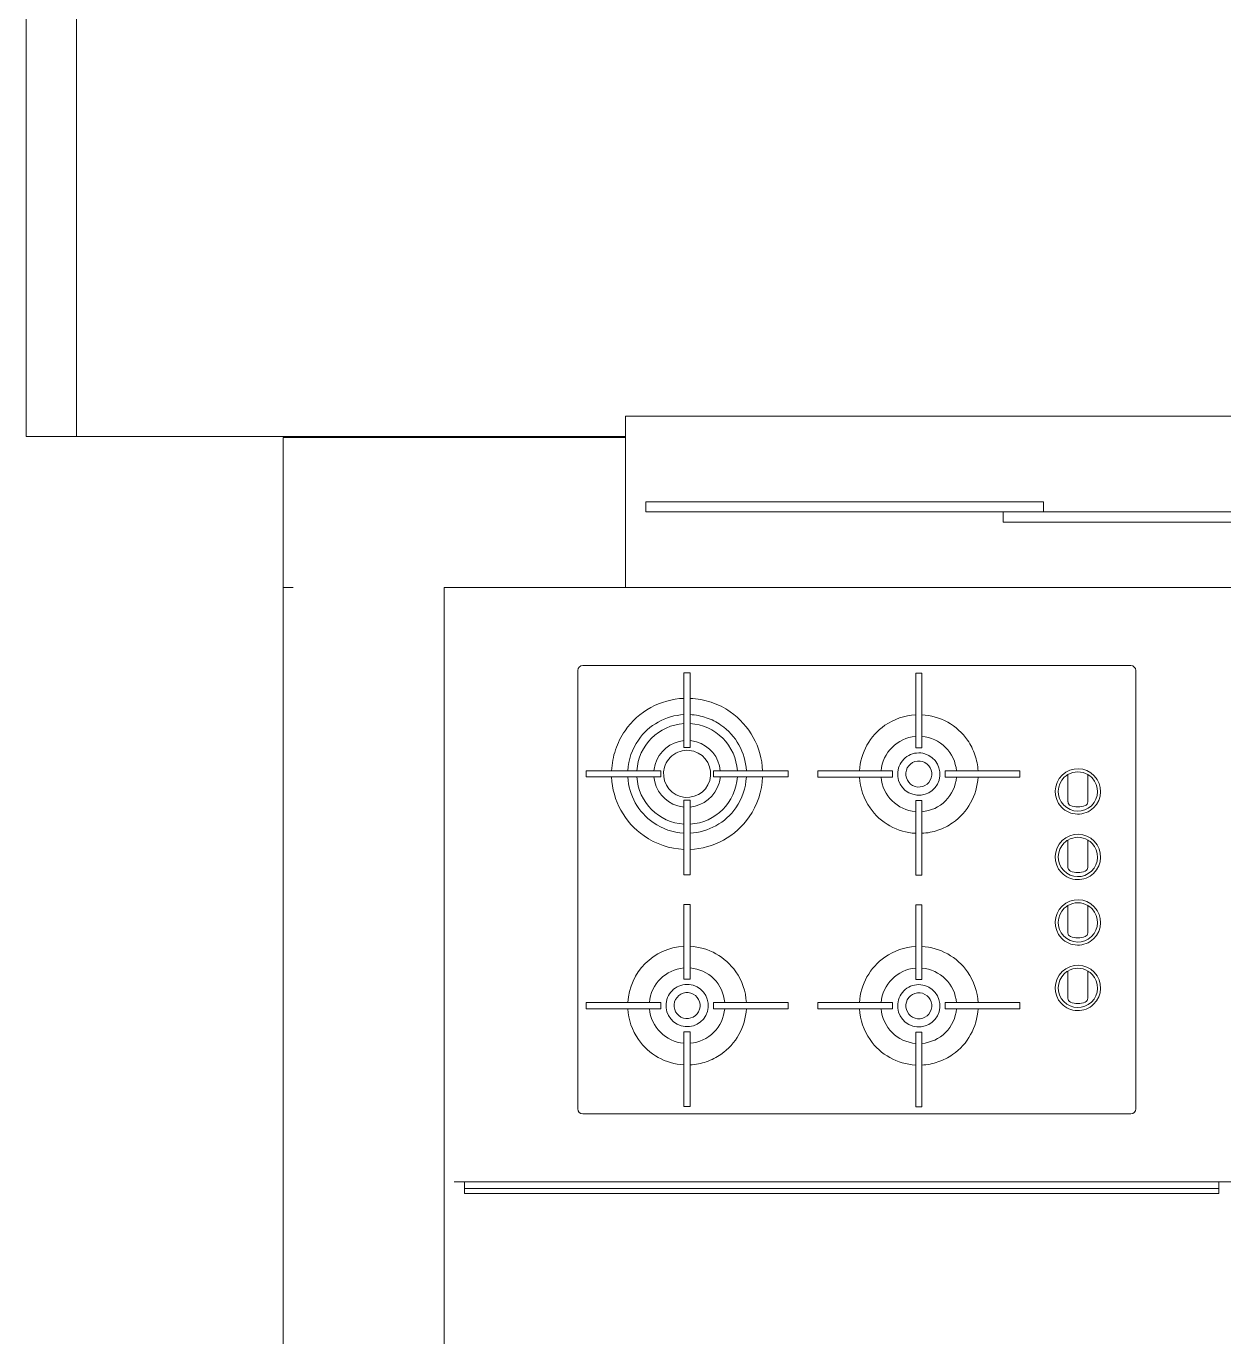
# Model space of a CAD drawing. Header units: millimetres. Extents: x 565.4 to 596.6, y 239.2 to 280.8.
# Drawn here: x 569.47 to 570.659, y 264.917 to 266.218 of the extents above; entities that cross this region are included whole.
import ezdxf

# ---------------------------------------------------------------- set-up
doc = ezdxf.new("R2010")
doc.units = ezdxf.units.MM
doc.header["$LTSCALE"] = 75
for name, color, linetype, lineweight in [('A Arquitetura LRZ', 252, 'Continuous', 9), ('A Esquadrias LRZ', 252, 'Continuous', 9), ('A Mobiliário LRZ', 253, 'Continuous', 9)]:
    doc.layers.add(name, color=color, linetype=linetype, lineweight=lineweight)

msp = doc.modelspace()

# ---------------------------------------------------------------- linework, layer by layer
at = {"layer": 'A Arquitetura LRZ'}
for p, q in [((570.0648, 265.8094), (569.7248, 265.8094)), ((569.7248, 263.3346), (569.7248, 265.8094)), ((570.0648, 265.8104), (569.7348, 265.8104)), ((569.7248, 265.6604), (569.7348, 265.6604)), ((569.8848, 265.6604), (570.0648, 265.6604)), ((569.8848, 263.6604), (569.8848, 265.6604))]:
    msp.add_line(p, q, dxfattribs=at)
at = {"layer": 'A Esquadrias LRZ'}
for p, q in [((569.4698, 270.5604), (569.4698, 265.8104)), ((569.5198, 265.8104), (569.5198, 270.5104)), ((571.6048, 265.8304), (570.0648, 265.8304)), ((570.0648, 265.8304), (570.0648, 265.6604)), ((569.7348, 265.8104), (569.4698, 265.8104)), ((570.0848, 265.7454), (570.4798, 265.7454)), ((570.0848, 265.7354), (570.0848, 265.7454)), ((570.4798, 265.7454), (570.4798, 265.7354)), ((570.4798, 265.7354), (570.0848, 265.7354)), ((570.4398, 265.7354), (570.8348, 265.7354)), ((570.4398, 265.7254), (570.4398, 265.7354)), ((570.8348, 265.7254), (570.4398, 265.7254)), ((570.0648, 265.6604), (571.6048, 265.6604))]:
    msp.add_line(p, q, dxfattribs=at)
at = {"layer": 'A Mobiliário LRZ'}
for p, q in [((570.5663, 265.583), (570.0223, 265.583)), ((570.0173, 265.578), (570.0173, 265.143)), ((570.1228, 265.5757), (570.1228, 265.5504)), ((570.129, 265.5757), (570.1228, 265.5757)), ((570.1228, 265.5504), (570.1228, 265.5757)), ((570.1228, 265.5757), (570.129, 265.5757)), ((570.129, 265.5582), (570.129, 265.5757)), ((570.129, 265.5757), (570.129, 265.5582)), ((570.359, 265.5755), (570.3528, 265.5755)), ((570.3528, 265.5755), (570.3528, 265.558)), ((570.3528, 265.558), (570.3528, 265.5755)), ((570.3528, 265.5755), (570.359, 265.5755)), ((570.359, 265.5341), (570.359, 265.5755)), ((570.359, 265.5755), (570.359, 265.5341)), ((570.5713, 265.143), (570.5713, 265.578)), ((570.129, 265.5504), (570.129, 265.5582)), ((570.129, 265.5582), (570.129, 265.5504)), ((570.3528, 265.558), (570.3528, 265.5341)), ((570.3528, 265.5341), (570.3528, 265.558)), ((570.1228, 265.5343), (570.1228, 265.5504)), ((570.1228, 265.5504), (570.1228, 265.5343)), ((570.129, 265.5504), (570.129, 265.5343)), ((570.129, 265.5343), (570.129, 265.5504)), ((570.1228, 265.5254), (570.1228, 265.5343)), ((570.1228, 265.5343), (570.1228, 265.5254)), ((570.129, 265.5343), (570.129, 265.5254)), ((570.129, 265.5254), (570.129, 265.5343)), ((570.3528, 265.5127), (570.3528, 265.5341)), ((570.3528, 265.5341), (570.3528, 265.5127)), ((570.359, 265.5341), (570.359, 265.5127)), ((570.359, 265.5127), (570.359, 265.5341)), ((570.1228, 265.5085), (570.1228, 265.5254)), ((570.1228, 265.5254), (570.1228, 265.5085)), ((570.129, 265.5254), (570.129, 265.5085)), ((570.129, 265.5085), (570.129, 265.5254)), ((570.1228, 265.5016), (570.1228, 265.5085)), ((570.1228, 265.5085), (570.1228, 265.5016)), ((570.129, 265.5085), (570.129, 265.5056)), ((570.129, 265.5056), (570.129, 265.5085)), ((570.129, 265.5056), (570.129, 265.5016)), ((570.129, 265.5016), (570.129, 265.5056)), ((570.3528, 265.5127), (570.3528, 265.5054)), ((570.3528, 265.5054), (570.3528, 265.5127)), ((570.3528, 265.5054), (570.3528, 265.5014)), ((570.3528, 265.5014), (570.3528, 265.5054)), ((570.359, 265.5014), (570.359, 265.5127)), ((570.359, 265.5127), (570.359, 265.5014)), ((570.129, 265.5016), (570.1228, 265.5016)), ((570.1228, 265.5016), (570.129, 265.5016)), ((570.3528, 265.5014), (570.359, 265.5014)), ((570.359, 265.5014), (570.3528, 265.5014)), ((570.0432, 265.4786), (570.0257, 265.4786)), ((570.0257, 265.4786), (570.0257, 265.4724)), ((570.0257, 265.4724), (570.0257, 265.4786)), ((570.0257, 265.4786), (570.0432, 265.4786)), ((570.0509, 265.4786), (570.0432, 265.4786)), ((570.0432, 265.4786), (570.0509, 265.4786)), ((570.0671, 265.4786), (570.0509, 265.4786)), ((570.0509, 265.4786), (570.0671, 265.4786)), ((570.0671, 265.4786), (570.076, 265.4786)), ((570.076, 265.4786), (570.0671, 265.4786)), ((570.076, 265.4786), (570.0929, 265.4786)), ((570.0929, 265.4786), (570.076, 265.4786)), ((570.0998, 265.4786), (570.0929, 265.4786)), ((570.0929, 265.4786), (570.0998, 265.4786)), ((570.0998, 265.4724), (570.0998, 265.4786)), ((570.0998, 265.4786), (570.0998, 265.4724)), ((570.1589, 265.4786), (570.152, 265.4786)), ((570.152, 265.4786), (570.152, 265.4724)), ((570.152, 265.4724), (570.152, 265.4786)), ((570.152, 265.4786), (570.1589, 265.4786)), ((570.1758, 265.4786), (570.1589, 265.4786)), ((570.1589, 265.4786), (570.1758, 265.4786)), ((570.1758, 265.4786), (570.1847, 265.4786)), ((570.1847, 265.4786), (570.1758, 265.4786)), ((570.2008, 265.4786), (570.1847, 265.4786)), ((570.1847, 265.4786), (570.2008, 265.4786)), ((570.2261, 265.4786), (570.2008, 265.4786)), ((570.2008, 265.4786), (570.2261, 265.4786)), ((570.2261, 265.4724), (570.2261, 265.4786)), ((570.2261, 265.4786), (570.2261, 265.4724)), ((570.0257, 265.4724), (570.0509, 265.4724)), ((570.0509, 265.4724), (570.0257, 265.4724)), ((570.0509, 265.4724), (570.0671, 265.4724)), ((570.0671, 265.4724), (570.0509, 265.4724)), ((570.076, 265.4724), (570.0671, 265.4724)), ((570.0671, 265.4724), (570.076, 265.4724)), ((570.0929, 265.4724), (570.076, 265.4724)), ((570.076, 265.4724), (570.0929, 265.4724)), ((570.0929, 265.4724), (570.0998, 265.4724)), ((570.0998, 265.4724), (570.0929, 265.4724)), ((570.152, 265.4724), (570.1589, 265.4724)), ((570.1589, 265.4724), (570.152, 265.4724)), ((570.1758, 265.4724), (570.1589, 265.4724)), ((570.1589, 265.4724), (570.1847, 265.4724)), ((570.1847, 265.4724), (570.1758, 265.4724)), ((570.2008, 265.4724), (570.1847, 265.4724)), ((570.1847, 265.4724), (570.2008, 265.4724)), ((570.2008, 265.4724), (570.2086, 265.4724)), ((570.2086, 265.4724), (570.2008, 265.4724)), ((570.2086, 265.4724), (570.2261, 265.4724)), ((570.2261, 265.4724), (570.2086, 265.4724)), ((570.2971, 265.4784), (570.2557, 265.4784)), ((570.2557, 265.4784), (570.2557, 265.4722)), ((570.2557, 265.4722), (570.2557, 265.4784)), ((570.2557, 265.4784), (570.2971, 265.4784)), ((570.2557, 265.4722), (570.2732, 265.4722)), ((570.2732, 265.4722), (570.2557, 265.4722)), ((570.2732, 265.4722), (570.2971, 265.4722)), ((570.2971, 265.4722), (570.2732, 265.4722)), ((570.2971, 265.4784), (570.3185, 265.4784)), ((570.3185, 265.4784), (570.2971, 265.4784)), ((570.3185, 265.4722), (570.2971, 265.4722)), ((570.2971, 265.4722), (570.3185, 265.4722)), ((570.3298, 265.4784), (570.3185, 265.4784)), ((570.3185, 265.4784), (570.3298, 265.4784)), ((570.3185, 265.4722), (570.3298, 265.4722)), ((570.3298, 265.4722), (570.3185, 265.4722)), ((570.3298, 265.4722), (570.3298, 265.4784)), ((570.3298, 265.4784), (570.3298, 265.4722)), ((570.3933, 265.4784), (570.382, 265.4784)), ((570.382, 265.4784), (570.382, 265.4722)), ((570.382, 265.4722), (570.382, 265.4784)), ((570.382, 265.4784), (570.3933, 265.4784)), ((570.382, 265.4722), (570.3933, 265.4722)), ((570.3933, 265.4722), (570.382, 265.4722)), ((570.4147, 265.4784), (570.3933, 265.4784)), ((570.3933, 265.4784), (570.4147, 265.4784)), ((570.3933, 265.4722), (570.4147, 265.4722)), ((570.4147, 265.4722), (570.3933, 265.4722)), ((570.4386, 265.4784), (570.4147, 265.4784)), ((570.4147, 265.4784), (570.4386, 265.4784)), ((570.4147, 265.4722), (570.4308, 265.4722)), ((570.4308, 265.4722), (570.4147, 265.4722)), ((570.4308, 265.4722), (570.4561, 265.4722)), ((570.4561, 265.4722), (570.4308, 265.4722)), ((570.4561, 265.4784), (570.4386, 265.4784)), ((570.4386, 265.4784), (570.4561, 265.4784)), ((570.4561, 265.4722), (570.4561, 265.4784)), ((570.4561, 265.4784), (570.4561, 265.4722)), ((570.504, 265.4477), (570.504, 265.4748)), ((570.504, 265.4748), (570.504, 265.4477)), ((570.5237, 265.4748), (570.5237, 265.4477)), ((570.5237, 265.4477), (570.5237, 265.4748)), ((570.129, 265.4494), (570.1228, 265.4494)), ((570.1228, 265.4494), (570.1228, 265.4425)), ((570.1228, 265.4425), (570.1228, 265.4494)), ((570.1228, 265.4494), (570.129, 265.4494)), ((570.1228, 265.4256), (570.1228, 265.4425)), ((570.1228, 265.4425), (570.1228, 265.4256)), ((570.129, 265.4425), (570.129, 265.4494)), ((570.129, 265.4494), (570.129, 265.4425)), ((570.129, 265.4425), (570.129, 265.4256)), ((570.129, 265.4167), (570.129, 265.4425)), ((570.359, 265.4492), (570.3528, 265.4492)), ((570.3528, 265.4492), (570.3528, 265.4379)), ((570.3528, 265.4379), (570.3528, 265.4492)), ((570.3528, 265.4492), (570.359, 265.4492)), ((570.359, 265.4379), (570.359, 265.4492)), ((570.359, 265.4492), (570.359, 265.4379)), ((570.3528, 265.4165), (570.3528, 265.4379)), ((570.3528, 265.4379), (570.3528, 265.4165)), ((570.359, 265.4165), (570.359, 265.4379)), ((570.359, 265.4379), (570.359, 265.4165)), ((570.1228, 265.4167), (570.1228, 265.4256)), ((570.1228, 265.4256), (570.1228, 265.4167)), ((570.1228, 265.4167), (570.1228, 265.4006)), ((570.1228, 265.4006), (570.1228, 265.4167)), ((570.129, 265.4256), (570.129, 265.4167)), ((570.129, 265.4167), (570.129, 265.4006)), ((570.129, 265.4006), (570.129, 265.4167)), ((570.3528, 265.4165), (570.3528, 265.3751)), ((570.3528, 265.3751), (570.3528, 265.4165)), ((570.359, 265.3926), (570.359, 265.4165)), ((570.359, 265.4165), (570.359, 265.3926)), ((570.1228, 265.4006), (570.1228, 265.3928)), ((570.1228, 265.3928), (570.1228, 265.4006)), ((570.129, 265.3753), (570.129, 265.4006)), ((570.129, 265.4006), (570.129, 265.3753)), ((570.504, 265.3827), (570.504, 265.4098)), ((570.504, 265.4098), (570.504, 265.3827)), ((570.5237, 265.4098), (570.5237, 265.3827)), ((570.5237, 265.3827), (570.5237, 265.4098)), ((570.1228, 265.3928), (570.1228, 265.3753)), ((570.1228, 265.3753), (570.1228, 265.3928)), ((570.359, 265.3751), (570.359, 265.3926)), ((570.359, 265.3926), (570.359, 265.3751)), ((570.1228, 265.3753), (570.129, 265.3753)), ((570.129, 265.3753), (570.1228, 265.3753)), ((570.3528, 265.3751), (570.359, 265.3751)), ((570.359, 265.3751), (570.3528, 265.3751)), ((570.1228, 265.3457), (570.1228, 265.3043)), ((570.129, 265.3457), (570.1228, 265.3457)), ((570.1228, 265.3043), (570.1228, 265.3457)), ((570.1228, 265.3457), (570.129, 265.3457)), ((570.129, 265.3282), (570.129, 265.3457)), ((570.129, 265.3457), (570.129, 265.3282)), ((570.3528, 265.3455), (570.3528, 265.3041)), ((570.359, 265.3455), (570.3528, 265.3455)), ((570.3528, 265.3455), (570.359, 265.3455)), ((570.3528, 265.3041), (570.3528, 265.3455)), ((570.359, 265.328), (570.359, 265.3455)), ((570.359, 265.3455), (570.359, 265.328)), ((570.504, 265.3177), (570.504, 265.3448)), ((570.504, 265.3448), (570.504, 265.3177)), ((570.5237, 265.3448), (570.5237, 265.3177)), ((570.5237, 265.3177), (570.5237, 265.3448)), ((570.129, 265.3043), (570.129, 265.3282)), ((570.129, 265.3282), (570.129, 265.3043)), ((570.359, 265.3041), (570.359, 265.328)), ((570.359, 265.328), (570.359, 265.3041)), ((570.1228, 265.3043), (570.1228, 265.2829)), ((570.1228, 265.2829), (570.1228, 265.3043)), ((570.129, 265.2829), (570.129, 265.3043)), ((570.129, 265.3043), (570.129, 265.2829)), ((570.3528, 265.2827), (570.3528, 265.3041)), ((570.3528, 265.3041), (570.3528, 265.2827)), ((570.359, 265.2827), (570.359, 265.3041)), ((570.359, 265.3041), (570.359, 265.2827)), ((570.1228, 265.2716), (570.1228, 265.2829)), ((570.1228, 265.2829), (570.1228, 265.2716)), ((570.129, 265.2716), (570.1228, 265.2716)), ((570.1228, 265.2716), (570.129, 265.2716)), ((570.129, 265.2829), (570.129, 265.2716)), ((570.129, 265.2716), (570.129, 265.2829)), ((570.3528, 265.2714), (570.3528, 265.2827)), ((570.3528, 265.2827), (570.3528, 265.2714)), ((570.359, 265.2714), (570.3528, 265.2714)), ((570.3528, 265.2714), (570.359, 265.2714)), ((570.359, 265.2827), (570.359, 265.2714)), ((570.359, 265.2714), (570.359, 265.2827)), ((570.5039, 265.2527), (570.5039, 265.2798)), ((570.5039, 265.2798), (570.5039, 265.2527)), ((570.5237, 265.2798), (570.5237, 265.2527)), ((570.5237, 265.2527), (570.5237, 265.2798)), ((570.0432, 265.2486), (570.0257, 265.2486)), ((570.0257, 265.2486), (570.0257, 265.2424)), ((570.0257, 265.2424), (570.0257, 265.2486)), ((570.0257, 265.2486), (570.0432, 265.2486)), ((570.0671, 265.2486), (570.0432, 265.2486)), ((570.0432, 265.2486), (570.0671, 265.2486)), ((570.0671, 265.2486), (570.0885, 265.2486)), ((570.0885, 265.2486), (570.0671, 265.2486)), ((570.0885, 265.2486), (570.0998, 265.2486)), ((570.0998, 265.2486), (570.0885, 265.2486)), ((570.0998, 265.2486), (570.0998, 265.2424)), ((570.0998, 265.2424), (570.0998, 265.2486)), ((570.152, 265.2424), (570.152, 265.2486)), ((570.152, 265.2486), (570.156, 265.2486)), ((570.156, 265.2486), (570.152, 265.2486)), ((570.152, 265.2486), (570.152, 265.2424)), ((570.156, 265.2486), (570.1633, 265.2486)), ((570.1633, 265.2486), (570.156, 265.2486)), ((570.1847, 265.2486), (570.1633, 265.2486)), ((570.1633, 265.2486), (570.1847, 265.2486)), ((570.2261, 265.2486), (570.1847, 265.2486)), ((570.1847, 265.2486), (570.2261, 265.2486)), ((570.2261, 265.2424), (570.2261, 265.2486)), ((570.2261, 265.2486), (570.2261, 265.2424)), ((570.2732, 265.2484), (570.2557, 265.2484)), ((570.2557, 265.2484), (570.2557, 265.2422)), ((570.2557, 265.2422), (570.2557, 265.2484)), ((570.2557, 265.2484), (570.2732, 265.2484)), ((570.2971, 265.2484), (570.2732, 265.2484)), ((570.2732, 265.2484), (570.2971, 265.2484)), ((570.2971, 265.2484), (570.3185, 265.2484)), ((570.3185, 265.2484), (570.2971, 265.2484)), ((570.3185, 265.2484), (570.3298, 265.2484)), ((570.3298, 265.2484), (570.3185, 265.2484)), ((570.3298, 265.2484), (570.3298, 265.2422)), ((570.3298, 265.2422), (570.3298, 265.2484)), ((570.382, 265.2422), (570.382, 265.2484)), ((570.382, 265.2484), (570.3933, 265.2484)), ((570.3933, 265.2484), (570.382, 265.2484)), ((570.382, 265.2484), (570.382, 265.2422)), ((570.4147, 265.2484), (570.3933, 265.2484)), ((570.3933, 265.2484), (570.4147, 265.2484)), ((570.4561, 265.2484), (570.4147, 265.2484)), ((570.4147, 265.2484), (570.4561, 265.2484)), ((570.4561, 265.2422), (570.4561, 265.2484)), ((570.4561, 265.2484), (570.4561, 265.2422)), ((570.0257, 265.2424), (570.0671, 265.2424)), ((570.0671, 265.2424), (570.0257, 265.2424)), ((570.0671, 265.2424), (570.0885, 265.2424)), ((570.0885, 265.2424), (570.0671, 265.2424)), ((570.0998, 265.2424), (570.0885, 265.2424)), ((570.0885, 265.2424), (570.0998, 265.2424)), ((570.1633, 265.2424), (570.152, 265.2424)), ((570.152, 265.2424), (570.1633, 265.2424)), ((570.1847, 265.2424), (570.1633, 265.2424)), ((570.1633, 265.2424), (570.1847, 265.2424)), ((570.1847, 265.2424), (570.2086, 265.2424)), ((570.2086, 265.2424), (570.1847, 265.2424)), ((570.2086, 265.2424), (570.2261, 265.2424)), ((570.2261, 265.2424), (570.2086, 265.2424)), ((570.2557, 265.2422), (570.2971, 265.2422)), ((570.2971, 265.2422), (570.2557, 265.2422)), ((570.2971, 265.2422), (570.3185, 265.2422)), ((570.3185, 265.2422), (570.2971, 265.2422)), ((570.3298, 265.2422), (570.3185, 265.2422)), ((570.3185, 265.2422), (570.3298, 265.2422)), ((570.3933, 265.2422), (570.382, 265.2422)), ((570.382, 265.2422), (570.3933, 265.2422)), ((570.4147, 265.2422), (570.3933, 265.2422)), ((570.3933, 265.2422), (570.4147, 265.2422)), ((570.4147, 265.2422), (570.4386, 265.2422)), ((570.4386, 265.2422), (570.4147, 265.2422)), ((570.4386, 265.2422), (570.4561, 265.2422)), ((570.4561, 265.2422), (570.4386, 265.2422)), ((570.1228, 265.2154), (570.1228, 265.2194)), ((570.1228, 265.2194), (570.129, 265.2194)), ((570.129, 265.2194), (570.1228, 265.2194)), ((570.1228, 265.2194), (570.1228, 265.2154)), ((570.129, 265.2194), (570.129, 265.2081)), ((570.129, 265.2081), (570.129, 265.2194)), ((570.3528, 265.2079), (570.3528, 265.2192)), ((570.3528, 265.2192), (570.359, 265.2192)), ((570.359, 265.2192), (570.3528, 265.2192)), ((570.3528, 265.2192), (570.3528, 265.2079)), ((570.359, 265.2192), (570.359, 265.2079)), ((570.359, 265.2079), (570.359, 265.2192)), ((570.1228, 265.2081), (570.1228, 265.2154)), ((570.1228, 265.2154), (570.1228, 265.2081)), ((570.1228, 265.1867), (570.1228, 265.2081)), ((570.1228, 265.2081), (570.1228, 265.1867)), ((570.129, 265.2081), (570.129, 265.1867)), ((570.129, 265.1867), (570.129, 265.2081)), ((570.3528, 265.2079), (570.3528, 265.1865)), ((570.3528, 265.1865), (570.3528, 265.2079)), ((570.359, 265.1865), (570.359, 265.2079)), ((570.359, 265.2079), (570.359, 265.1865)), ((570.1228, 265.1628), (570.1228, 265.1867)), ((570.1228, 265.1867), (570.1228, 265.1628)), ((570.129, 265.1867), (570.129, 265.1453)), ((570.129, 265.1453), (570.129, 265.1867)), ((570.3528, 265.1865), (570.3528, 265.1626)), ((570.3528, 265.1626), (570.3528, 265.1865)), ((570.359, 265.1451), (570.359, 265.1865)), ((570.359, 265.1865), (570.359, 265.1451)), ((570.1228, 265.1453), (570.1228, 265.1628)), ((570.1228, 265.1628), (570.1228, 265.1453)), ((570.3528, 265.1626), (570.3528, 265.1451)), ((570.3528, 265.1451), (570.3528, 265.1626)), ((570.129, 265.1453), (570.1228, 265.1453)), ((570.1228, 265.1453), (570.129, 265.1453)), ((570.3528, 265.1451), (570.359, 265.1451)), ((570.359, 265.1451), (570.3528, 265.1451)), ((570.0223, 265.138), (570.5663, 265.138)), ((571.4423, 265.0704), (569.8948, 265.0704)), ((569.905, 265.0639), (569.905, 265.0704)), ((569.905, 265.0589), (569.905, 265.0639)), ((569.905, 265.0639), (570.6537, 265.0639)), ((570.6537, 265.0704), (570.6537, 265.0639)), ((570.6537, 265.0639), (570.6537, 265.0589)), ((569.905, 265.0589), (570.6537, 265.0589))]:
    msp.add_line(p, q, dxfattribs=at)
for centre, radius, start, end in [((570.0223, 265.578), 0.005, 90, 180), ((570.5663, 265.578), 0.005, 0, 90), ((570.1259, 265.4755), 0.075, 92.3498, 145.2392), ((570.1259, 265.4755), 0.075, 92.3498, 145.2392), ((570.1259, 265.4755), 0.075, 71.4454, 87.6491), ((570.1259, 265.4755), 0.075, 71.4454, 87.6491), ((570.1259, 265.4755), 0.075, 55.2392, 71.4454), ((570.1259, 265.4755), 0.075, 55.2392, 71.4454), ((570.1259, 265.4755), 0.0589, 92.9943, 145.2392), ((570.1259, 265.4755), 0.0589, 92.9943, 145.2392), ((570.1259, 265.4755), 0.0589, 71.1226, 87.0055), ((570.1259, 265.4755), 0.0589, 71.1226, 87.0055), ((570.1259, 265.4755), 0.0589, 55.2392, 71.1226), ((570.1259, 265.4755), 0.0589, 55.2392, 71.1226), ((570.1259, 265.4755), 0.075, 2.3499, 55.2392), ((570.1259, 265.4755), 0.075, 2.3499, 55.2392), ((570.3559, 265.4753), 0.0589, 92.9944, 124.7608), ((570.3559, 265.4753), 0.0589, 92.9944, 124.7608), ((570.3559, 265.4753), 0.0589, 60.884, 87.0043), ((570.3559, 265.4753), 0.0589, 60.884, 87.0043), ((570.1259, 265.4755), 0.075, 145.2392, 161.4448), ((570.1259, 265.4755), 0.075, 145.2392, 161.4448), ((570.1259, 265.4755), 0.05, 93.5259, 176.4736), ((570.1259, 265.4755), 0.05, 93.5259, 176.4736), ((570.1259, 265.4755), 0.05, 45, 86.4736), ((570.1259, 265.4755), 0.05, 45, 86.4736), ((570.1259, 265.4755), 0.0589, 2.9945, 55.2392), ((570.1259, 265.4755), 0.0589, 2.9945, 55.2392), ((570.3559, 265.4753), 0.0589, 124.7608, 177.0055), ((570.3559, 265.4753), 0.0589, 124.7608, 177.0055), ((570.3559, 265.4753), 0.0589, 34.7608, 60.884), ((570.3559, 265.4753), 0.0589, 34.7608, 60.884), ((570.1259, 265.4755), 0.0589, 145.2392, 177.0055), ((570.1259, 265.4755), 0.0589, 145.2392, 177.0055), ((570.1259, 265.4755), 0.0331, 95.3281, 163.6476), ((570.1259, 265.4755), 0.0331, 95.3281, 163.6476), ((570.1259, 265.4755), 0.0331, 73.6476, 84.6719), ((570.1259, 265.4755), 0.0331, 73.6476, 84.6719), ((570.1259, 265.4755), 0.0331, 5.3289, 73.6476), ((570.1259, 265.4755), 0.0331, 5.3289, 73.6476), ((570.1259, 265.4755), 0.05, 3.5275, 45), ((570.1259, 265.4755), 0.05, 3.5275, 45), ((570.3559, 265.4753), 0.0375, 94.7035, 175.2964), ((570.3559, 265.4753), 0.0375, 94.7035, 175.2964), ((570.3559, 265.4753), 0.0375, 45.0014, 85.2934), ((570.3559, 265.4753), 0.0375, 45.0014, 85.2934), ((570.3559, 265.4753), 0.0589, 18.8775, 34.7608), ((570.3559, 265.4753), 0.0589, 18.8775, 34.7608), ((570.1259, 265.4755), 0.075, 161.4448, 177.6499), ((570.1259, 265.4755), 0.075, 161.4448, 177.6499), ((570.1259, 265.4755), 0.0234, 73.6476, 163.6476), ((570.1259, 265.4755), 0.0234, 73.6476, 163.6476), ((570.1259, 265.4755), 0.0234, 343.6476, 73.6476), ((570.1259, 265.4755), 0.0234, 343.6476, 73.6476), ((570.3559, 265.4753), 0.021, 73.3317, 163.3317), ((570.3559, 265.4753), 0.021, 73.3317, 163.3317), ((570.3559, 265.4753), 0.021, 343.3317, 73.3317), ((570.3559, 265.4753), 0.021, 343.3317, 73.3317), ((570.3559, 265.4753), 0.0375, 4.7036, 45.0014), ((570.3559, 265.4753), 0.0375, 4.7036, 45.0014), ((570.3559, 265.4753), 0.0589, 2.9947, 18.8775), ((570.3559, 265.4753), 0.0589, 2.9947, 18.8775), ((570.1259, 265.4755), 0.0331, 163.6476, 174.6711), ((570.1259, 265.4755), 0.0331, 163.6476, 174.6711), ((570.1259, 265.4755), 0.0234, 163.6476, 253.6476), ((570.1259, 265.4755), 0.0234, 163.6476, 253.6476), ((570.3559, 265.4753), 0.021, 163.3317, 253.3317), ((570.3559, 265.4753), 0.021, 163.3317, 253.3317), ((570.3559, 265.4753), 0.0129, 163.3317, 253.3317), ((570.3559, 265.4753), 0.0129, 163.3317, 253.3317), ((570.3559, 265.4753), 0.0129, 73.3317, 163.3317), ((570.3559, 265.4753), 0.0129, 73.3317, 163.3317), ((570.3559, 265.4753), 0.0129, 343.3317, 73.3317), ((570.3559, 265.4753), 0.0129, 343.3317, 73.3317), ((570.5138, 265.458), 0.0225, 43.7456, 133.7456), ((570.5138, 265.458), 0.0225, 43.7456, 133.7456), ((570.1259, 265.4755), 0.075, 182.3496, 235.2392), ((570.1259, 265.4755), 0.075, 182.3496, 235.2392), ((570.1259, 265.4755), 0.0589, 182.9943, 235.2393), ((570.1259, 265.4755), 0.0589, 182.9943, 235.2393), ((570.1259, 265.4755), 0.05, 183.5254, 266.4741), ((570.1259, 265.4755), 0.05, 183.5254, 266.4741), ((570.1259, 265.4755), 0.0331, 185.3274, 253.6476), ((570.1259, 265.4755), 0.0331, 185.3274, 253.6476), ((570.1259, 265.4755), 0.0234, 253.6476, 343.6476), ((570.1259, 265.4755), 0.0234, 253.6476, 343.6476), ((570.1259, 265.4755), 0.05, 273.5259, 356.4746), ((570.1259, 265.4755), 0.05, 273.5259, 356.4746), ((570.1259, 265.4755), 0.0331, 275.3281, 343.6476), ((570.1259, 265.4755), 0.0331, 275.3281, 343.6476), ((570.1259, 265.4755), 0.0331, 343.6476, 354.6726), ((570.1259, 265.4755), 0.0331, 343.6476, 354.6726), ((570.1259, 265.4755), 0.0589, 325.2392, 357.0059), ((570.1259, 265.4755), 0.0589, 325.2392, 357.0059), ((570.1259, 265.4755), 0.075, 325.2392, 357.6504), ((570.1259, 265.4755), 0.075, 325.2392, 357.6504), ((570.3559, 265.4753), 0.0589, 182.9942, 214.7604), ((570.3559, 265.4753), 0.0589, 182.9942, 214.7604), ((570.3559, 265.4753), 0.0375, 184.7035, 265.2965), ((570.3559, 265.4753), 0.0375, 184.7035, 265.2965), ((570.3559, 265.4753), 0.021, 253.3317, 343.3317), ((570.3559, 265.4753), 0.021, 253.3317, 343.3317), ((570.3559, 265.4753), 0.0129, 253.3317, 343.3317), ((570.3559, 265.4753), 0.0129, 253.3317, 343.3317), ((570.3559, 265.4753), 0.0375, 314.9994, 355.2964), ((570.3559, 265.4753), 0.0375, 314.9994, 355.2964), ((570.3559, 265.4753), 0.0589, 304.7608, 357.0059), ((570.3559, 265.4753), 0.0589, 304.7608, 357.0059), ((570.5138, 265.458), 0.0225, 133.7456, 223.7456), ((570.5138, 265.458), 0.0225, 133.7456, 223.7456), ((570.5138, 265.458), 0.0195, 133.7455, 223.7455), ((570.5138, 265.458), 0.0195, 133.7455, 223.7455), ((570.5138, 265.458), 0.0195, 120.3994, 133.7455), ((570.5138, 265.458), 0.0195, 120.3994, 133.7455), ((570.5138, 265.458), 0.0195, 90.0002, 120.3969), ((570.5138, 265.458), 0.0195, 90.0002, 120.3969), ((570.5138, 265.458), 0.0195, 59.6024, 90.0002), ((570.5138, 265.458), 0.0195, 59.6024, 90.0002), ((570.5138, 265.458), 0.0195, 43.7455, 59.6005), ((570.5138, 265.458), 0.0195, 43.7455, 59.6005), ((570.5138, 265.458), 0.0195, 313.7455, 43.7455), ((570.5138, 265.458), 0.0195, 313.7455, 43.7455), ((570.5138, 265.458), 0.0225, 313.7456, 43.7456), ((570.5138, 265.458), 0.0225, 313.7456, 43.7456), ((570.1259, 265.4755), 0.0331, 253.6476, 264.6719), ((570.1259, 265.4755), 0.0331, 253.6476, 264.6719), ((570.1259, 265.4755), 0.0589, 299.1166, 325.2392), ((570.1259, 265.4755), 0.0589, 299.1166, 325.2392), ((570.3559, 265.4753), 0.0589, 214.7604, 240.8826), ((570.3559, 265.4753), 0.0589, 214.7604, 240.8826), ((570.3559, 265.4753), 0.0375, 274.7051, 314.9994), ((570.3559, 265.4753), 0.0375, 274.7051, 314.9994), ((570.5138, 265.458), 0.0225, 223.7456, 313.7456), ((570.5138, 265.458), 0.0225, 223.7456, 313.7456), ((570.5138, 265.458), 0.0195, 223.7455, 313.7455), ((570.5138, 265.458), 0.0195, 223.7455, 313.7455), ((570.508, 265.4477), 0.00399, 179.8488, 214.3657), ((570.508, 265.4477), 0.00399, 179.8488, 214.3657), ((570.508, 265.4477), 0.00399, 214.3657, 248.8247), ((570.508, 265.4477), 0.00399, 214.3657, 248.8247), ((570.5138, 265.4629), 0.0203, 248.8247, 270), ((570.5138, 265.4629), 0.0203, 248.8247, 270), ((570.5138, 265.4629), 0.0203, 270, 291.1753), ((570.5138, 265.4629), 0.0203, 270, 291.1753), ((570.5197, 265.4477), 0.00399, 291.1753, 325.6343), ((570.5197, 265.4477), 0.00399, 291.1753, 325.6343), ((570.5197, 265.4477), 0.00399, 325.6343, 0.1512), ((570.5197, 265.4477), 0.00399, 325.6343, 0.1512), ((570.1259, 265.4755), 0.0589, 235.2393, 267.0057), ((570.1259, 265.4755), 0.0589, 235.2393, 267.0057), ((570.1259, 265.4755), 0.075, 298.7939, 325.2392), ((570.1259, 265.4755), 0.075, 298.7939, 325.2392), ((570.3559, 265.4753), 0.0589, 288.8762, 304.7608), ((570.3559, 265.4753), 0.0589, 288.8762, 304.7608), ((570.1259, 265.4755), 0.075, 235.2392, 267.6502), ((570.1259, 265.4755), 0.075, 235.2392, 267.6502), ((570.1259, 265.4755), 0.0589, 272.9946, 299.1166), ((570.1259, 265.4755), 0.0589, 272.9946, 299.1166), ((570.3559, 265.4753), 0.0589, 240.8826, 267.0052), ((570.3559, 265.4753), 0.0589, 240.8826, 267.0052), ((570.3559, 265.4753), 0.0589, 272.9962, 288.8762), ((570.3559, 265.4753), 0.0589, 272.9962, 288.8762), ((570.5138, 265.393), 0.0225, 43.7456, 133.7456), ((570.5138, 265.393), 0.0225, 43.7456, 133.7456), ((570.1259, 265.4755), 0.075, 272.3509, 298.7939), ((570.1259, 265.4755), 0.075, 272.3509, 298.7939), ((570.5138, 265.393), 0.0225, 133.7456, 223.7456), ((570.5138, 265.393), 0.0225, 133.7456, 223.7456), ((570.5138, 265.393), 0.0195, 133.7455, 223.7455), ((570.5138, 265.393), 0.0195, 133.7455, 223.7455), ((570.5138, 265.393), 0.0195, 120.3994, 133.7455), ((570.5138, 265.393), 0.0195, 120.3994, 133.7455), ((570.5138, 265.393), 0.0195, 90.0002, 120.3969), ((570.5138, 265.393), 0.0195, 90.0002, 120.3969), ((570.5138, 265.393), 0.0195, 59.6024, 90.0002), ((570.5138, 265.393), 0.0195, 59.6024, 90.0002), ((570.5138, 265.393), 0.0195, 43.7455, 59.6005), ((570.5138, 265.393), 0.0195, 43.7455, 59.6005), ((570.5138, 265.393), 0.0195, 313.7455, 43.7455), ((570.5138, 265.393), 0.0195, 313.7455, 43.7455), ((570.5138, 265.393), 0.0225, 313.7456, 43.7456), ((570.5138, 265.393), 0.0225, 313.7456, 43.7456), ((570.5138, 265.393), 0.0225, 223.7456, 313.7456), ((570.5138, 265.393), 0.0225, 223.7456, 313.7456), ((570.5138, 265.393), 0.0195, 223.7455, 313.7455), ((570.5138, 265.393), 0.0195, 223.7455, 313.7455), ((570.5079, 265.3827), 0.00399, 179.8488, 214.3657), ((570.5079, 265.3827), 0.00399, 179.8488, 214.3657), ((570.508, 265.3827), 0.00399, 214.3657, 248.8247), ((570.508, 265.3827), 0.00399, 214.3657, 248.8247), ((570.5138, 265.3979), 0.0203, 248.8247, 270), ((570.5138, 265.3979), 0.0203, 248.8247, 270), ((570.5138, 265.3979), 0.0203, 270, 291.1753), ((570.5138, 265.3979), 0.0203, 270, 291.1753), ((570.5197, 265.3827), 0.00399, 291.1753, 325.6343), ((570.5197, 265.3827), 0.00399, 291.1753, 325.6343), ((570.5197, 265.3827), 0.00399, 325.6343, 0.1512), ((570.5197, 265.3827), 0.00399, 325.6343, 0.1512), ((570.5138, 265.328), 0.0225, 43.7456, 133.7456), ((570.5138, 265.328), 0.0225, 43.7456, 133.7456), ((570.5138, 265.328), 0.0225, 133.7456, 223.7456), ((570.5138, 265.328), 0.0225, 133.7456, 223.7456), ((570.5138, 265.328), 0.0195, 133.7455, 223.7455), ((570.5138, 265.328), 0.0195, 133.7455, 223.7455), ((570.5138, 265.328), 0.0195, 120.3994, 133.7455), ((570.5138, 265.328), 0.0195, 120.3994, 133.7455), ((570.5138, 265.328), 0.0195, 90.0002, 120.3969), ((570.5138, 265.328), 0.0195, 90.0002, 120.3969), ((570.5138, 265.328), 0.0195, 59.6024, 90.0002), ((570.5138, 265.328), 0.0195, 59.6024, 90.0002), ((570.5138, 265.328), 0.0195, 43.7455, 59.6005), ((570.5138, 265.328), 0.0195, 43.7455, 59.6005), ((570.5138, 265.328), 0.0195, 313.7455, 43.7455), ((570.5138, 265.328), 0.0195, 313.7455, 43.7455), ((570.5138, 265.328), 0.0225, 313.7456, 43.7456), ((570.5138, 265.328), 0.0225, 313.7456, 43.7456), ((570.5138, 265.328), 0.0225, 223.7456, 313.7456), ((570.5138, 265.328), 0.0225, 223.7456, 313.7456), ((570.5138, 265.328), 0.0195, 223.7455, 313.7455), ((570.5138, 265.328), 0.0195, 223.7455, 313.7455), ((570.5079, 265.3177), 0.00399, 179.8488, 214.3657), ((570.5079, 265.3177), 0.00399, 179.8488, 214.3657), ((570.5079, 265.3177), 0.00399, 214.3657, 248.8247), ((570.5079, 265.3177), 0.00399, 214.3657, 248.8247), ((570.5138, 265.3329), 0.0203, 248.8247, 270), ((570.5138, 265.3329), 0.0203, 248.8247, 270), ((570.5138, 265.3329), 0.0203, 270, 291.1753), ((570.5138, 265.3329), 0.0203, 270, 291.1753), ((570.5197, 265.3177), 0.00399, 291.1753, 325.6343), ((570.5197, 265.3177), 0.00399, 291.1753, 325.6343), ((570.5197, 265.3177), 0.00399, 325.6343, 0.1512), ((570.5197, 265.3177), 0.00399, 325.6343, 0.1512), ((570.1259, 265.2455), 0.0589, 92.9943, 177.0056), ((570.1259, 265.2455), 0.0589, 92.9943, 177.0056), ((570.1259, 265.2455), 0.0589, 34.7608, 87.0057), ((570.1259, 265.2455), 0.0589, 34.7608, 87.0057), ((570.3559, 265.2453), 0.0589, 92.9944, 124.7607), ((570.3559, 265.2453), 0.0589, 92.9944, 124.7607), ((570.3559, 265.2453), 0.0589, 60.8834, 87.0054), ((570.3559, 265.2453), 0.0589, 60.8834, 87.0054), ((570.3559, 265.2453), 0.0589, 34.7608, 60.8834), ((570.3559, 265.2453), 0.0589, 34.7608, 60.8834), ((570.3559, 265.2453), 0.0589, 124.7607, 177.0054), ((570.3559, 265.2453), 0.0589, 124.7607, 177.0054), ((570.5138, 265.263), 0.0225, 43.7456, 133.7456), ((570.5138, 265.263), 0.0225, 43.7456, 133.7456), ((570.1259, 265.2455), 0.0375, 94.7036, 175.2965), ((570.1259, 265.2455), 0.0375, 94.7036, 175.2965), ((570.1259, 265.2455), 0.0375, 45.0009, 85.2945), ((570.1259, 265.2455), 0.0375, 45.0009, 85.2945), ((570.1259, 265.2455), 0.0375, 4.7035, 45.0009), ((570.1259, 265.2455), 0.0375, 4.7035, 45.0009), ((570.1259, 265.2455), 0.0589, 2.9945, 34.7608), ((570.1259, 265.2455), 0.0589, 2.9945, 34.7608), ((570.3559, 265.2453), 0.0375, 94.7036, 175.2965), ((570.3559, 265.2453), 0.0375, 94.7036, 175.2965), ((570.3559, 265.2453), 0.0375, 45.0006, 85.2952), ((570.3559, 265.2453), 0.0375, 45.0006, 85.2952), ((570.3559, 265.2453), 0.0375, 4.7035, 45.0006), ((570.3559, 265.2453), 0.0375, 4.7035, 45.0006), ((570.3559, 265.2453), 0.0589, 2.9945, 34.7608), ((570.3559, 265.2453), 0.0589, 2.9945, 34.7608), ((570.5138, 265.263), 0.0225, 133.7456, 223.7456), ((570.5138, 265.263), 0.0225, 133.7456, 223.7456), ((570.5138, 265.263), 0.0195, 133.7455, 223.7455), ((570.5138, 265.263), 0.0195, 133.7455, 223.7455), ((570.5138, 265.263), 0.0195, 120.3994, 133.7455), ((570.5138, 265.263), 0.0195, 120.3994, 133.7455), ((570.5138, 265.263), 0.0195, 90.0002, 120.3969), ((570.5138, 265.263), 0.0195, 90.0002, 120.3969), ((570.5138, 265.263), 0.0195, 59.6024, 90.0002), ((570.5138, 265.263), 0.0195, 59.6024, 90.0002), ((570.5138, 265.263), 0.0195, 43.7455, 59.6005), ((570.5138, 265.263), 0.0195, 43.7455, 59.6005), ((570.5138, 265.263), 0.0195, 313.7455, 43.7455), ((570.5138, 265.263), 0.0195, 313.7455, 43.7455), ((570.5138, 265.263), 0.0225, 313.7456, 43.7456), ((570.5138, 265.263), 0.0225, 313.7456, 43.7456), ((570.1259, 265.2455), 0.021, 73.3317, 163.3317), ((570.1259, 265.2455), 0.021, 73.3317, 163.3317), ((570.1259, 265.2455), 0.0129, 73.3317, 163.3317), ((570.1259, 265.2455), 0.0129, 73.3317, 163.3317), ((570.1259, 265.2455), 0.0129, 343.3317, 73.3317), ((570.1259, 265.2455), 0.0129, 343.3317, 73.3317), ((570.1259, 265.2455), 0.021, 343.3317, 73.3317), ((570.1259, 265.2455), 0.021, 343.3317, 73.3317), ((570.3559, 265.2453), 0.021, 73.3317, 163.3317), ((570.3559, 265.2453), 0.021, 73.3317, 163.3317), ((570.3559, 265.2453), 0.0129, 73.3317, 163.3317), ((570.3559, 265.2453), 0.0129, 73.3317, 163.3317), ((570.3559, 265.2453), 0.0129, 343.3317, 73.3317), ((570.3559, 265.2453), 0.0129, 343.3317, 73.3317), ((570.3559, 265.2453), 0.021, 343.3317, 73.3317), ((570.3559, 265.2453), 0.021, 343.3317, 73.3317), ((570.1259, 265.2455), 0.021, 163.3317, 253.3317), ((570.1259, 265.2455), 0.021, 163.3317, 253.3317), ((570.1259, 265.2455), 0.0129, 163.3317, 253.3317), ((570.1259, 265.2455), 0.0129, 163.3317, 253.3317), ((570.3559, 265.2453), 0.021, 163.3317, 253.3317), ((570.3559, 265.2453), 0.021, 163.3317, 253.3317), ((570.3559, 265.2453), 0.0129, 163.3317, 253.3317), ((570.3559, 265.2453), 0.0129, 163.3317, 253.3317), ((570.5138, 265.263), 0.0225, 223.7456, 313.7456), ((570.5138, 265.263), 0.0225, 223.7456, 313.7456), ((570.5138, 265.263), 0.0195, 223.7455, 313.7455), ((570.5138, 265.263), 0.0195, 223.7455, 313.7455), ((570.5079, 265.2527), 0.00399, 179.8488, 214.3657), ((570.5079, 265.2527), 0.00399, 179.8488, 214.3657), ((570.5079, 265.2527), 0.00399, 214.3657, 248.8247), ((570.5079, 265.2527), 0.00399, 214.3657, 248.8247), ((570.5138, 265.2679), 0.0203, 248.8247, 270), ((570.5138, 265.2679), 0.0203, 248.8247, 270), ((570.5138, 265.2679), 0.0203, 270, 291.1753), ((570.5138, 265.2679), 0.0203, 270, 291.1753), ((570.5197, 265.2527), 0.00399, 291.1753, 325.6343), ((570.5197, 265.2527), 0.00399, 291.1753, 325.6343), ((570.5197, 265.2527), 0.00399, 325.6343, 0.1512), ((570.5197, 265.2527), 0.00399, 325.6343, 0.1512), ((570.1259, 265.2455), 0.0589, 182.9942, 214.7608), ((570.1259, 265.2455), 0.0589, 182.9942, 214.7608), ((570.1259, 265.2455), 0.0375, 184.7036, 265.2964), ((570.1259, 265.2455), 0.0375, 184.7036, 265.2964), ((570.1259, 265.2455), 0.021, 253.3317, 343.3317), ((570.1259, 265.2455), 0.021, 253.3317, 343.3317), ((570.1259, 265.2455), 0.0129, 253.3317, 343.3317), ((570.1259, 265.2455), 0.0129, 253.3317, 343.3317), ((570.1259, 265.2455), 0.0375, 314.9997, 355.2965), ((570.1259, 265.2455), 0.0375, 314.9997, 355.2965), ((570.1259, 265.2455), 0.0589, 304.7608, 357.0058), ((570.1259, 265.2455), 0.0589, 304.7608, 357.0058), ((570.3559, 265.2453), 0.0589, 182.9942, 214.7608), ((570.3559, 265.2453), 0.0589, 182.9942, 214.7608), ((570.3559, 265.2453), 0.0375, 184.704, 225.0005), ((570.3559, 265.2453), 0.0375, 184.704, 225.0005), ((570.3559, 265.2453), 0.021, 253.3317, 343.3317), ((570.3559, 265.2453), 0.021, 253.3317, 343.3317), ((570.3559, 265.2453), 0.0129, 253.3317, 343.3317), ((570.3559, 265.2453), 0.0129, 253.3317, 343.3317), ((570.3559, 265.2453), 0.0375, 314.9996, 355.2965), ((570.3559, 265.2453), 0.0375, 314.9996, 355.2965), ((570.3559, 265.2453), 0.0589, 304.7608, 357.0058), ((570.3559, 265.2453), 0.0589, 304.7608, 357.0058), ((570.1259, 265.2455), 0.0375, 274.7054, 314.9997), ((570.1259, 265.2455), 0.0375, 274.7054, 314.9997), ((570.3559, 265.2453), 0.0375, 225.0005, 265.2965), ((570.3559, 265.2453), 0.0375, 225.0005, 265.2965), ((570.3559, 265.2453), 0.0375, 274.7044, 314.9996), ((570.3559, 265.2453), 0.0375, 274.7044, 314.9996), ((570.1259, 265.2455), 0.0589, 214.7608, 267.0056), ((570.1259, 265.2455), 0.0589, 214.7608, 267.0056), ((570.3559, 265.2453), 0.0589, 214.7608, 267.0056), ((570.3559, 265.2453), 0.0589, 214.7608, 267.0056), ((570.1259, 265.2455), 0.0589, 288.8766, 304.7608), ((570.1259, 265.2455), 0.0589, 288.8766, 304.7608), ((570.3559, 265.2453), 0.0589, 288.8773, 304.7608), ((570.3559, 265.2453), 0.0589, 288.8773, 304.7608), ((570.1259, 265.2455), 0.0589, 272.9956, 288.8766), ((570.1259, 265.2455), 0.0589, 272.9956, 288.8766), ((570.3559, 265.2453), 0.0589, 272.9946, 288.8773), ((570.3559, 265.2453), 0.0589, 272.9946, 288.8773), ((570.0223, 265.143), 0.005, 180, 270), ((570.5663, 265.143), 0.005, 270, 0)]:
    msp.add_arc(centre, radius, start, end, dxfattribs=at)

doc.saveas('drawing.dxf')
